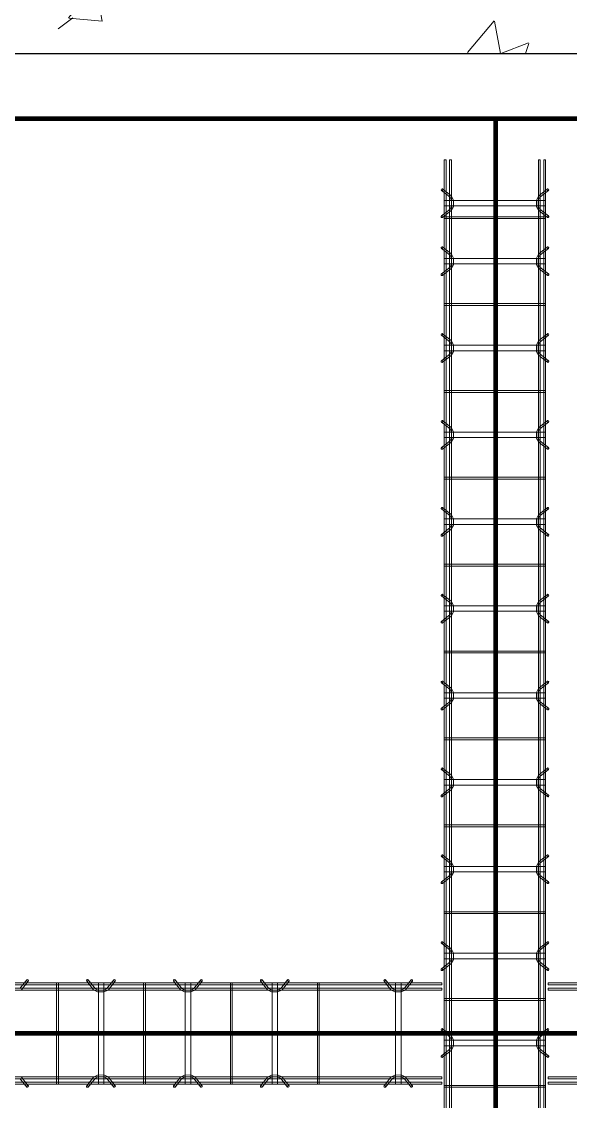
# Model space of a CAD drawing. Header units: inches. Extents: x -19229 to -222, y -6301 to 12387.
# Drawn here: x -3383.3 to -3307.5, y 11399.4 to 11548.6 of the extents above; entities that cross this region are included whole.
import ezdxf

# ---------------------------------------------------------------- set-up
doc = ezdxf.new("R2010")
doc.units = ezdxf.units.IN
doc.header["$MEASUREMENT"] = 0
doc.linetypes.add('Grid Line 1_2_', pattern=[0.875, 0.5, -0.125, 0.125, -0.125])
for name, color, linetype, lineweight in [('A-FLOR', 192, 'Continuous', 9), ('A-GENM', 13, 'Continuous', 9), ('A-WALL-PATT', 111, 'Continuous', 25), ('S-BEAM', 12, 'Continuous', 9), ('S-FNDN', 32, 'Continuous', 9), ('S-GRID', 1, 'Continuous', 9)]:
    doc.layers.add(name, color=color, linetype=linetype, lineweight=lineweight)

# ---------------------------------------------------------------- blocks, each defined once
blk = doc.blocks.new('Dowel bar assembly - Dowel bar assembly-671876-SLAB ON GROUND JOINTS')
at = {"layer": 'S-BEAM'}
for p, q in [((1628, 1.98), (0, 1.98)), ((0, 1.72), (1628, 1.72)), ((1499.87, 1.99), (1499.87, -12.01)), ((1500.13, 1.99), (1499.87, 1.99)), ((1499.87, 1.99), (1500.13, 1.99)), ((1500.13, -12.01), (1500.13, 1.99)), ((1504.02, 2.23), (1504.97, 1.03)), ((1505.18, 1.19), (1504.23, 2.39)), ((1505.62, 1.99), (1505.62, -12.01)), ((1506.38, 1.99), (1505.62, 1.99)), ((1505.62, 1.99), (1506.38, 1.99)), ((1506.38, -12.01), (1506.38, 1.99)), ((1507.76, 2.39), (1506.81, 1.19)), ((1507.01, 1.03), (1507.96, 2.23)), ((1511.87, 1.99), (1511.87, -12.01)), ((1512.13, 1.99), (1511.87, 1.99)), ((1511.87, 1.99), (1512.13, 1.99)), ((1512.13, -12.01), (1512.13, 1.99)), ((1516.02, 2.23), (1516.97, 1.03)), ((1517.18, 1.19), (1516.23, 2.39)), ((1517.62, 1.99), (1517.62, -12.01)), ((1518.38, 1.99), (1517.62, 1.99)), ((1517.62, 1.99), (1518.38, 1.99)), ((1518.38, -12.01), (1518.38, 1.99)), ((1519.76, 2.39), (1518.81, 1.19)), ((1519.01, 1.03), (1519.96, 2.23)), ((1523.87, 1.99), (1523.87, -12.01)), ((1524.13, 1.99), (1523.87, 1.99)), ((1523.87, 1.99), (1524.13, 1.99)), ((1524.13, -12.01), (1524.13, 1.99)), ((1528.02, 2.23), (1528.97, 1.03)), ((1529.18, 1.19), (1528.23, 2.39)), ((1529.62, 1.99), (1529.62, -12.01)), ((1530.38, 1.99), (1529.62, 1.99)), ((1529.62, 1.99), (1530.38, 1.99)), ((1530.38, -12.01), (1530.38, 1.99)), ((1531.76, 2.39), (1530.81, 1.19)), ((1531.01, 1.03), (1531.96, 2.23)), ((1535.87, 1.99), (1535.87, -12.01)), ((1536.13, 1.99), (1535.87, 1.99)), ((1535.87, 1.99), (1536.13, 1.99)), ((1536.13, -12.01), (1536.13, 1.99)), ((1540.02, 2.23), (1540.97, 1.03)), ((1541.18, 1.19), (1540.23, 2.39)), ((1541.62, 1.99), (1541.62, -12.01)), ((1542.38, 1.99), (1541.62, 1.99)), ((1541.62, 1.99), (1542.38, 1.99)), ((1542.38, -12.01), (1542.38, 1.99)), ((1543.76, 2.39), (1542.81, 1.19)), ((1543.01, 1.03), (1543.96, 2.23)), ((1547.87, 1.99), (1547.87, -12.01)), ((1548.13, 1.99), (1547.87, 1.99)), ((1547.87, 1.99), (1548.13, 1.99)), ((1548.13, -12.01), (1548.13, 1.99)), ((1552.02, 2.23), (1552.97, 1.03)), ((1553.18, 1.19), (1552.23, 2.39)), ((1553.62, 1.99), (1553.62, -12.01)), ((1554.38, 1.99), (1553.62, 1.99)), ((1553.62, 1.99), (1554.38, 1.99)), ((1554.38, -12.01), (1554.38, 1.99)), ((1555.76, 2.39), (1554.81, 1.19)), ((1555.01, 1.03), (1555.96, 2.23)), ((1559.87, 1.99), (1559.87, -12.01)), ((1560.13, 1.99), (1559.87, 1.99)), ((1559.87, 1.99), (1560.13, 1.99)), ((1560.13, -12.01), (1560.13, 1.99)), ((1564.02, 2.23), (1564.97, 1.03)), ((1565.18, 1.19), (1564.23, 2.39)), ((1565.62, 1.99), (1565.62, -12.01)), ((1566.38, 1.99), (1565.62, 1.99)), ((1565.62, 1.99), (1566.38, 1.99)), ((1566.38, -12.01), (1566.38, 1.99)), ((1567.76, 2.39), (1566.81, 1.19)), ((1567.01, 1.03), (1567.96, 2.23)), ((1571.87, 1.99), (1571.87, -12.01)), ((1572.13, 1.99), (1571.87, 1.99)), ((1571.87, 1.99), (1572.13, 1.99)), ((1572.13, -12.01), (1572.13, 1.99)), ((1576.02, 2.23), (1576.97, 1.03)), ((1577.18, 1.19), (1576.23, 2.39)), ((1577.62, 1.99), (1577.62, -12.01)), ((1578.38, 1.99), (1577.62, 1.99)), ((1577.62, 1.99), (1578.38, 1.99)), ((1578.38, -12.01), (1578.38, 1.99)), ((1579.76, 2.39), (1578.81, 1.19)), ((1579.01, 1.03), (1579.96, 2.23)), ((1583.87, 1.99), (1583.87, -12.01)), ((1584.13, 1.99), (1583.87, 1.99)), ((1583.87, 1.99), (1584.13, 1.99)), ((1584.13, -12.01), (1584.13, 1.99)), ((1588.02, 2.23), (1588.97, 1.03)), ((1589.18, 1.19), (1588.23, 2.39)), ((1589.62, 1.99), (1589.62, -12.01)), ((1590.38, 1.99), (1589.62, 1.99)), ((1589.62, 1.99), (1590.38, 1.99)), ((1590.38, -12.01), (1590.38, 1.99)), ((1591.76, 2.39), (1590.81, 1.19)), ((1591.01, 1.03), (1591.96, 2.23)), ((1595.87, 1.99), (1595.87, -12.01)), ((1596.13, 1.99), (1595.87, 1.99)), ((1595.87, 1.99), (1596.13, 1.99)), ((1596.13, -12.01), (1596.13, 1.99)), ((1600.02, 2.23), (1600.97, 1.03)), ((1601.18, 1.19), (1600.23, 2.39)), ((1601.62, 1.99), (1601.62, -12.01)), ((1602.38, 1.99), (1601.62, 1.99)), ((1601.62, 1.99), (1602.38, 1.99)), ((1602.38, -12.01), (1602.38, 1.99)), ((1603.76, 2.39), (1602.81, 1.19)), ((1603.01, 1.03), (1603.96, 2.23)), ((1607.87, 1.99), (1607.87, -12.01)), ((1608.13, 1.99), (1607.87, 1.99)), ((1607.87, 1.99), (1608.13, 1.99)), ((1608.13, -12.01), (1608.13, 1.99)), ((1612.02, 2.23), (1612.97, 1.03)), ((1613.18, 1.19), (1612.23, 2.39)), ((1613.62, 1.99), (1613.62, -12.01)), ((1614.38, 1.99), (1613.62, 1.99)), ((1613.62, 1.99), (1614.38, 1.99)), ((1614.38, -12.01), (1614.38, 1.99)), ((1615.76, 2.39), (1614.81, 1.19)), ((1615.01, 1.03), (1615.96, 2.23)), ((1619.87, 1.99), (1619.87, -12.01)), ((1620.13, 1.99), (1619.87, 1.99)), ((1619.87, 1.99), (1620.13, 1.99)), ((1620.02, 2.23), (1620.97, 1.03)), ((1620.13, -12.01), (1620.13, 1.99)), ((1621.18, 1.19), (1620.23, 2.39)), ((1621.62, 1.99), (1621.62, -12.01)), ((1622.37, 1.99), (1621.62, 1.99)), ((1621.62, 1.99), (1622.37, 1.99)), ((1622.37, -12.01), (1622.37, 1.99)), ((1623.76, 2.39), (1622.81, 1.19)), ((1623.01, 1.03), (1623.96, 2.23)), ((1628, 1.98), (1628, 1.72)), ((1628, 1.72), (1628, 1.98)), ((1628, 1.25), (0, 1.25)), ((0, 0.99), (1628, 0.99)), ((1628, 0.99), (1628, 1.25)), ((1628, 1.25), (1628, 0.99)), ((1628, -11.01), (0, -11.01)), ((0, -11.27), (1628, -11.27)), ((1628, -11.74), (0, -11.74)), ((1504.97, -11.05), (1504.02, -12.25)), ((1504.23, -12.41), (1505.18, -11.21)), ((1506.81, -11.21), (1507.76, -12.41)), ((1507.96, -12.25), (1507.01, -11.05)), ((1516.97, -11.05), (1516.02, -12.25)), ((1516.23, -12.41), (1517.18, -11.21)), ((1518.81, -11.21), (1519.76, -12.41)), ((1519.96, -12.25), (1519.01, -11.05)), ((1528.97, -11.05), (1528.02, -12.25)), ((1528.23, -12.41), (1529.18, -11.21)), ((1530.81, -11.21), (1531.76, -12.41)), ((1531.96, -12.25), (1531.01, -11.05)), ((1540.97, -11.05), (1540.02, -12.25)), ((1540.23, -12.41), (1541.18, -11.21)), ((1542.81, -11.21), (1543.76, -12.41)), ((1543.96, -12.25), (1543.01, -11.05)), ((1552.97, -11.05), (1552.02, -12.25)), ((1552.23, -12.41), (1553.18, -11.21)), ((1554.81, -11.21), (1555.76, -12.41)), ((1555.96, -12.25), (1555.01, -11.05)), ((1564.97, -11.05), (1564.02, -12.25)), ((1564.23, -12.41), (1565.18, -11.21)), ((1566.81, -11.21), (1567.76, -12.41)), ((1567.96, -12.25), (1567.01, -11.05)), ((1576.97, -11.05), (1576.02, -12.25)), ((1576.23, -12.41), (1577.18, -11.21)), ((1578.81, -11.21), (1579.76, -12.41)), ((1579.96, -12.25), (1579.01, -11.05)), ((1588.97, -11.05), (1588.02, -12.25)), ((1588.23, -12.41), (1589.18, -11.21)), ((1590.81, -11.21), (1591.76, -12.41)), ((1591.96, -12.25), (1591.01, -11.05)), ((1600.97, -11.05), (1600.02, -12.25)), ((1600.23, -12.41), (1601.18, -11.21)), ((1602.81, -11.21), (1603.76, -12.41)), ((1603.96, -12.25), (1603.01, -11.05)), ((1612.97, -11.05), (1612.02, -12.25)), ((1612.23, -12.41), (1613.18, -11.21)), ((1614.81, -11.21), (1615.76, -12.41)), ((1615.96, -12.25), (1615.01, -11.05)), ((1620.97, -11.05), (1620.02, -12.25)), ((1620.23, -12.41), (1621.18, -11.21)), ((1622.81, -11.21), (1623.76, -12.41)), ((1623.96, -12.25), (1623.01, -11.05)), ((1628, -11.27), (1628, -11.01)), ((1628, -11.01), (1628, -11.27)), ((1628, -12), (1628, -11.74)), ((1628, -11.74), (1628, -12)), ((0, -12), (1628, -12)), ((1500.13, -12.01), (1499.87, -12.01)), ((1499.87, -12.01), (1500.13, -12.01)), ((1506.38, -12.01), (1505.62, -12.01)), ((1505.62, -12.01), (1506.38, -12.01)), ((1512.13, -12.01), (1511.87, -12.01)), ((1511.87, -12.01), (1512.13, -12.01)), ((1518.38, -12.01), (1517.62, -12.01)), ((1517.62, -12.01), (1518.38, -12.01)), ((1524.13, -12.01), (1523.87, -12.01)), ((1523.87, -12.01), (1524.13, -12.01)), ((1530.38, -12.01), (1529.62, -12.01)), ((1529.62, -12.01), (1530.38, -12.01)), ((1536.13, -12.01), (1535.87, -12.01)), ((1535.87, -12.01), (1536.13, -12.01)), ((1542.38, -12.01), (1541.62, -12.01)), ((1541.62, -12.01), (1542.38, -12.01)), ((1548.13, -12.01), (1547.87, -12.01)), ((1547.87, -12.01), (1548.13, -12.01)), ((1554.38, -12.01), (1553.62, -12.01)), ((1553.62, -12.01), (1554.38, -12.01)), ((1560.13, -12.01), (1559.87, -12.01)), ((1559.87, -12.01), (1560.13, -12.01)), ((1566.38, -12.01), (1565.62, -12.01)), ((1565.62, -12.01), (1566.38, -12.01)), ((1572.13, -12.01), (1571.87, -12.01)), ((1571.87, -12.01), (1572.13, -12.01)), ((1578.38, -12.01), (1577.62, -12.01)), ((1577.62, -12.01), (1578.38, -12.01)), ((1584.13, -12.01), (1583.87, -12.01)), ((1583.87, -12.01), (1584.13, -12.01)), ((1590.38, -12.01), (1589.62, -12.01)), ((1589.62, -12.01), (1590.38, -12.01)), ((1596.13, -12.01), (1595.87, -12.01)), ((1595.87, -12.01), (1596.13, -12.01)), ((1602.38, -12.01), (1601.62, -12.01)), ((1601.62, -12.01), (1602.38, -12.01)), ((1608.13, -12.01), (1607.87, -12.01)), ((1607.87, -12.01), (1608.13, -12.01)), ((1614.38, -12.01), (1613.62, -12.01)), ((1613.62, -12.01), (1614.38, -12.01)), ((1620.13, -12.01), (1619.87, -12.01)), ((1619.87, -12.01), (1620.13, -12.01)), ((1622.37, -12.01), (1621.62, -12.01)), ((1621.62, -12.01), (1622.37, -12.01))]:
    blk.add_line(p, q, dxfattribs=at)
at = {"layer": 'S-BEAM', "flags": 128}
for points in [[(1504.97, 1.03), (1505.53, 0.73), (1506.39, 0.72), (1506.97, 0.99), (1507.01, 1.03)], [(1505.18, 1.19), (1505.62, 0.97), (1506.38, 0.98), (1506.81, 1.19)], [(1516.97, 1.03), (1517.53, 0.73), (1518.39, 0.72), (1518.97, 0.99), (1519.01, 1.03)], [(1517.18, 1.19), (1517.62, 0.97), (1518.38, 0.98), (1518.81, 1.19)], [(1528.97, 1.03), (1529.53, 0.73), (1530.39, 0.72), (1530.97, 0.99), (1531.01, 1.03)], [(1529.18, 1.19), (1529.62, 0.97), (1530.38, 0.98), (1530.81, 1.19)], [(1540.97, 1.03), (1541.53, 0.73), (1542.39, 0.72), (1542.97, 0.99), (1543.01, 1.03)], [(1541.18, 1.19), (1541.62, 0.97), (1542.38, 0.98), (1542.81, 1.19)], [(1552.97, 1.03), (1553.53, 0.73), (1554.39, 0.72), (1554.97, 0.99), (1555.01, 1.03)], [(1553.18, 1.19), (1553.62, 0.97), (1554.38, 0.98), (1554.81, 1.19)], [(1564.97, 1.03), (1565.53, 0.73), (1566.39, 0.72), (1566.97, 0.99), (1567.01, 1.03)], [(1565.18, 1.19), (1565.62, 0.97), (1566.38, 0.98), (1566.81, 1.19)], [(1576.97, 1.03), (1577.53, 0.73), (1578.39, 0.72), (1578.97, 0.99), (1579.01, 1.03)], [(1577.18, 1.19), (1577.62, 0.97), (1578.38, 0.98), (1578.81, 1.19)], [(1588.97, 1.03), (1589.53, 0.73), (1590.39, 0.72), (1590.97, 0.99), (1591.01, 1.03)], [(1589.18, 1.19), (1589.62, 0.97), (1590.38, 0.98), (1590.81, 1.19)], [(1600.97, 1.03), (1601.53, 0.73), (1602.39, 0.72), (1602.97, 0.99), (1603.01, 1.03)], [(1601.18, 1.19), (1601.62, 0.97), (1602.38, 0.98), (1602.81, 1.19)], [(1612.97, 1.03), (1613.53, 0.73), (1614.39, 0.72), (1614.97, 0.99), (1615.01, 1.03)], [(1613.18, 1.19), (1613.62, 0.97), (1614.38, 0.98), (1614.81, 1.19)], [(1620.97, 1.03), (1621.53, 0.73), (1622.39, 0.72), (1622.97, 0.99), (1623.01, 1.03)], [(1621.18, 1.19), (1621.62, 0.97), (1622.38, 0.98), (1622.81, 1.19)], [(1504.97, -11.05), (1505.53, -10.75), (1506.39, -10.74), (1506.97, -11.01), (1507.01, -11.05)], [(1505.18, -11.21), (1505.62, -10.99), (1506.38, -11), (1506.81, -11.21)], [(1516.97, -11.05), (1517.53, -10.75), (1518.39, -10.74), (1518.97, -11.01), (1519.01, -11.05)], [(1517.18, -11.21), (1517.62, -10.99), (1518.38, -11), (1518.81, -11.21)], [(1528.97, -11.05), (1529.53, -10.75), (1530.39, -10.74), (1530.97, -11.01), (1531.01, -11.05)], [(1529.18, -11.21), (1529.62, -10.99), (1530.38, -11), (1530.81, -11.21)], [(1540.97, -11.05), (1541.53, -10.75), (1542.39, -10.74), (1542.97, -11.01), (1543.01, -11.05)], [(1541.18, -11.21), (1541.62, -10.99), (1542.38, -11), (1542.81, -11.21)], [(1552.97, -11.05), (1553.53, -10.75), (1554.39, -10.74), (1554.97, -11.01), (1555.01, -11.05)], [(1553.18, -11.21), (1553.62, -10.99), (1554.38, -11), (1554.81, -11.21)], [(1564.97, -11.05), (1565.53, -10.75), (1566.39, -10.74), (1566.97, -11.01), (1567.01, -11.05)], [(1565.18, -11.21), (1565.62, -10.99), (1566.38, -11), (1566.81, -11.21)], [(1576.97, -11.05), (1577.53, -10.75), (1578.39, -10.74), (1578.97, -11.01), (1579.01, -11.05)], [(1577.18, -11.21), (1577.62, -10.99), (1578.38, -11), (1578.81, -11.21)], [(1588.97, -11.05), (1589.53, -10.75), (1590.39, -10.74), (1590.97, -11.01), (1591.01, -11.05)], [(1589.18, -11.21), (1589.62, -10.99), (1590.38, -11), (1590.81, -11.21)], [(1600.97, -11.05), (1601.53, -10.75), (1602.39, -10.74), (1602.97, -11.01), (1603.01, -11.05)], [(1601.18, -11.21), (1601.62, -10.99), (1602.38, -11), (1602.81, -11.21)], [(1612.97, -11.05), (1613.53, -10.75), (1614.39, -10.74), (1614.97, -11.01), (1615.01, -11.05)], [(1613.18, -11.21), (1613.62, -10.99), (1614.38, -11), (1614.81, -11.21)], [(1620.97, -11.05), (1621.53, -10.75), (1622.39, -10.74), (1622.97, -11.01), (1623.01, -11.05)], [(1621.18, -11.21), (1621.62, -10.99), (1622.38, -11), (1622.81, -11.21)]]:
    blk.add_lwpolyline(points, dxfattribs=at)
at = {"layer": 'S-BEAM'}
for centre, major_axis, start_param, end_param in [((1504.12, 2.31), (0.101, 0.08), 5.709265, 8.850858), ((1504.12, 2.31), (0.101, 0.08), 2.567673, 5.709265), ((1507.86, 2.31), (-0.101, 0.08), 3.715513, 6.857105), ((1507.86, 2.31), (-0.101, 0.08), 0.57392, 3.715513), ((1516.12, 2.31), (0.101, 0.08), 5.709265, 8.850858), ((1516.12, 2.31), (0.101, 0.08), 2.567673, 5.709265), ((1519.86, 2.31), (-0.101, 0.08), 3.715513, 6.857105), ((1519.86, 2.31), (-0.101, 0.08), 0.57392, 3.715513), ((1528.12, 2.31), (0.101, 0.08), 5.709265, 8.850858), ((1528.12, 2.31), (0.101, 0.08), 2.567673, 5.709265), ((1531.86, 2.31), (-0.101, 0.08), 3.715513, 6.857105), ((1531.86, 2.31), (-0.101, 0.08), 0.57392, 3.715513), ((1540.12, 2.31), (0.101, 0.08), 5.709265, 8.850858), ((1540.12, 2.31), (0.101, 0.08), 2.567673, 5.709265), ((1543.86, 2.31), (-0.101, 0.08), 3.715513, 6.857105), ((1543.86, 2.31), (-0.101, 0.08), 0.57392, 3.715513), ((1552.12, 2.31), (0.101, 0.08), 5.709265, 8.850858), ((1552.12, 2.31), (0.101, 0.08), 2.567673, 5.709265), ((1555.86, 2.31), (-0.101, 0.08), 3.715513, 6.857105), ((1555.86, 2.31), (-0.101, 0.08), 0.57392, 3.715513), ((1564.12, 2.31), (0.101, 0.08), 5.709265, 8.850858), ((1564.12, 2.31), (0.101, 0.08), 2.567673, 5.709265), ((1567.86, 2.31), (-0.101, 0.08), 3.715513, 6.857105), ((1567.86, 2.31), (-0.101, 0.08), 0.57392, 3.715513), ((1576.12, 2.31), (0.101, 0.08), 5.709265, 8.850858), ((1576.12, 2.31), (0.101, 0.08), 2.567673, 5.709265), ((1579.86, 2.31), (-0.101, 0.08), 3.715513, 6.857105), ((1579.86, 2.31), (-0.101, 0.08), 0.57392, 3.715513), ((1588.12, 2.31), (0.101, 0.08), 5.709265, 8.850858), ((1588.12, 2.31), (0.101, 0.08), 2.567673, 5.709265), ((1591.86, 2.31), (-0.101, 0.08), 3.715513, 6.857105), ((1591.86, 2.31), (-0.101, 0.08), 0.57392, 3.715513), ((1600.12, 2.31), (0.101, 0.08), 5.709265, 8.850858), ((1600.12, 2.31), (0.101, 0.08), 2.567673, 5.709265), ((1603.86, 2.31), (-0.101, 0.08), 3.715513, 6.857105), ((1603.86, 2.31), (-0.101, 0.08), 0.57392, 3.715513), ((1612.12, 2.31), (0.101, 0.08), 5.709265, 8.850858), ((1612.12, 2.31), (0.101, 0.08), 2.567673, 5.709265), ((1615.86, 2.31), (-0.101, 0.08), 3.715513, 6.857105), ((1615.86, 2.31), (-0.101, 0.08), 0.57392, 3.715513), ((1620.12, 2.31), (0.101, 0.08), 5.709265, 8.850858), ((1620.12, 2.31), (0.101, 0.08), 2.567673, 5.709265), ((1623.86, 2.31), (-0.101, 0.08), 3.715513, 6.857105), ((1623.86, 2.31), (-0.101, 0.08), 0.57392, 3.715513), ((1504.12, -12.33), (-0.101, 0.08), 3.715513, 6.857105), ((1504.12, -12.33), (-0.101, 0.08), 0.57392, 3.715513), ((1507.86, -12.33), (0.101, 0.08), 5.709265, 8.850858), ((1507.86, -12.33), (0.101, 0.08), 2.567673, 5.709265), ((1516.12, -12.33), (-0.101, 0.08), 3.715513, 6.857105), ((1516.12, -12.33), (-0.101, 0.08), 0.57392, 3.715513), ((1519.86, -12.33), (0.101, 0.08), 5.709265, 8.850858), ((1519.86, -12.33), (0.101, 0.08), 2.567673, 5.709265), ((1528.12, -12.33), (-0.101, 0.08), 3.715513, 6.857105), ((1528.12, -12.33), (-0.101, 0.08), 0.57392, 3.715513), ((1531.86, -12.33), (0.101, 0.08), 5.709265, 8.850858), ((1531.86, -12.33), (0.101, 0.08), 2.567673, 5.709265), ((1540.12, -12.33), (-0.101, 0.08), 3.715513, 6.857105), ((1540.12, -12.33), (-0.101, 0.08), 0.57392, 3.715513), ((1543.86, -12.33), (0.101, 0.08), 5.709265, 8.850858), ((1543.86, -12.33), (0.101, 0.08), 2.567673, 5.709265), ((1552.12, -12.33), (-0.101, 0.08), 3.715513, 6.857105), ((1552.12, -12.33), (-0.101, 0.08), 0.57392, 3.715513), ((1555.86, -12.33), (0.101, 0.08), 5.709265, 8.850858), ((1555.86, -12.33), (0.101, 0.08), 2.567673, 5.709265), ((1564.12, -12.33), (-0.101, 0.08), 3.715513, 6.857105), ((1564.12, -12.33), (-0.101, 0.08), 0.57392, 3.715513), ((1567.86, -12.33), (0.101, 0.08), 5.709265, 8.850858), ((1567.86, -12.33), (0.101, 0.08), 2.567673, 5.709265), ((1576.12, -12.33), (-0.101, 0.08), 3.715513, 6.857105), ((1576.12, -12.33), (-0.101, 0.08), 0.57392, 3.715513), ((1579.86, -12.33), (0.101, 0.08), 5.709265, 8.850858), ((1579.86, -12.33), (0.101, 0.08), 2.567673, 5.709265), ((1588.12, -12.33), (-0.101, 0.08), 3.715513, 6.857105), ((1588.12, -12.33), (-0.101, 0.08), 0.57392, 3.715513), ((1591.86, -12.33), (0.101, 0.08), 5.709265, 8.850858), ((1591.86, -12.33), (0.101, 0.08), 2.567673, 5.709265), ((1600.12, -12.33), (-0.101, 0.08), 3.715513, 6.857105), ((1600.12, -12.33), (-0.101, 0.08), 0.57392, 3.715513), ((1603.86, -12.33), (0.101, 0.08), 5.709265, 8.850858), ((1603.86, -12.33), (0.101, 0.08), 2.567673, 5.709265), ((1612.12, -12.33), (-0.101, 0.08), 3.715513, 6.857105), ((1612.12, -12.33), (-0.101, 0.08), 0.57392, 3.715513), ((1615.86, -12.33), (0.101, 0.08), 5.709265, 8.850858), ((1615.86, -12.33), (0.101, 0.08), 2.567673, 5.709265), ((1620.12, -12.33), (-0.101, 0.08), 3.715513, 6.857105), ((1620.12, -12.33), (-0.101, 0.08), 0.57392, 3.715513), ((1623.86, -12.33), (0.101, 0.08), 5.709265, 8.850858), ((1623.86, -12.33), (0.101, 0.08), 2.567673, 5.709265)]:
    blk.add_ellipse(centre, major_axis=major_axis, ratio=0.816528, start_param=start_param, end_param=end_param, dxfattribs=at)
blk = doc.blocks.new('Dowel bar assembly - Dowel bar assembly-674226-SLAB ON GROUND JOINTS')
at = {"layer": 'S-BEAM'}
for p, q in [((148.75, 1.98), (0, 1.98)), ((0, 1.98), (0, 1.72)), ((0, 1.72), (0, 1.98)), ((0, 1.72), (148.75, 1.72)), ((148.75, 1.25), (0, 1.25)), ((0, 0.99), (0, 1.25)), ((0, 1.25), (0, 0.99)), ((0, 0.99), (148.75, 0.99)), ((148.75, -11.01), (0, -11.01)), ((0, -11.27), (0, -11.01)), ((0, -11.01), (0, -11.27)), ((0, -11.27), (148.75, -11.27)), ((148.75, -11.74), (0, -11.74)), ((0, -12), (0, -11.74)), ((0, -11.74), (0, -12)), ((0, -12), (148.75, -12))]:
    blk.add_line(p, q, dxfattribs=at)
blk = doc.blocks.new('Dowel bar assembly - Dowel bar assembly-674339-SLAB ON GROUND JOINTS')
at = {"layer": 'S-BEAM'}
for p, q in [((149.05, 1.98), (0, 1.98)), ((0, 1.72), (149.05, 1.72)), ((91.76, 2.39), (90.81, 1.19)), ((91.01, 1.03), (91.96, 2.23)), ((95.87, 1.99), (95.87, -12.01)), ((96.13, 1.99), (95.87, 1.99)), ((95.87, 1.99), (96.13, 1.99)), ((96.13, -12.01), (96.13, 1.99)), ((100.02, 2.23), (100.97, 1.03)), ((101.18, 1.19), (100.23, 2.39)), ((101.63, 1.99), (101.63, -12.01)), ((102.38, 1.99), (101.63, 1.99)), ((101.63, 1.99), (102.38, 1.99)), ((102.38, -12.01), (102.38, 1.99)), ((103.76, 2.39), (102.81, 1.19)), ((103.01, 1.03), (103.96, 2.23)), ((107.87, 1.99), (107.87, -12.01)), ((108.13, 1.99), (107.87, 1.99)), ((107.87, 1.99), (108.13, 1.99)), ((108.13, -12.01), (108.13, 1.99)), ((112.02, 2.23), (112.97, 1.03)), ((113.18, 1.19), (112.23, 2.39)), ((113.63, 1.99), (113.63, -12.01)), ((114.38, 1.99), (113.63, 1.99)), ((113.63, 1.99), (114.38, 1.99)), ((114.38, -12.01), (114.38, 1.99)), ((115.76, 2.39), (114.81, 1.19)), ((115.01, 1.03), (115.96, 2.23)), ((119.87, 1.99), (119.87, -12.01)), ((120.13, 1.99), (119.87, 1.99)), ((119.87, 1.99), (120.13, 1.99)), ((120.13, -12.01), (120.13, 1.99)), ((124.02, 2.23), (124.97, 1.03)), ((125.18, 1.19), (124.23, 2.39)), ((125.63, 1.99), (125.63, -12.01)), ((126.38, 1.99), (125.63, 1.99)), ((125.63, 1.99), (126.38, 1.99)), ((126.38, -12.01), (126.38, 1.99)), ((127.76, 2.39), (126.81, 1.19)), ((127.01, 1.03), (127.96, 2.23)), ((131.87, 1.99), (131.87, -12.01)), ((132.13, 1.99), (131.87, 1.99)), ((131.87, 1.99), (132.13, 1.99)), ((132.13, -12.01), (132.13, 1.99)), ((141.08, 2.23), (142.02, 1.03)), ((142.23, 1.19), (141.28, 2.39)), ((142.68, 1.99), (142.68, -12.01)), ((143.43, 1.99), (142.68, 1.99)), ((142.68, 1.99), (143.43, 1.99)), ((143.43, -12.01), (143.43, 1.99)), ((144.81, 2.39), (143.86, 1.19)), ((144.06, 1.03), (145.01, 2.23)), ((149.05, 1.98), (149.05, 1.72)), ((149.05, 1.72), (149.05, 1.98)), ((149.05, 1.25), (0, 1.25)), ((0, 0.99), (149.05, 0.99)), ((149.05, 0.99), (149.05, 1.25)), ((149.05, 1.25), (149.05, 0.99)), ((149.05, -11.01), (0, -11.01)), ((0, -11.27), (149.05, -11.27)), ((149.05, -11.74), (0, -11.74)), ((90.81, -11.21), (91.76, -12.41)), ((91.96, -12.25), (91.01, -11.05)), ((100.97, -11.05), (100.02, -12.25)), ((100.23, -12.41), (101.18, -11.21)), ((102.81, -11.21), (103.76, -12.41)), ((103.96, -12.25), (103.01, -11.05)), ((112.97, -11.05), (112.02, -12.25)), ((112.23, -12.41), (113.18, -11.21)), ((114.81, -11.21), (115.76, -12.41)), ((115.96, -12.25), (115.01, -11.05)), ((124.97, -11.05), (124.02, -12.25)), ((124.23, -12.41), (125.18, -11.21)), ((126.81, -11.21), (127.76, -12.41)), ((127.96, -12.25), (127.01, -11.05)), ((142.02, -11.05), (141.08, -12.25)), ((141.28, -12.41), (142.23, -11.21)), ((143.86, -11.21), (144.81, -12.41)), ((145.01, -12.25), (144.06, -11.05)), ((149.05, -11.27), (149.05, -11.01)), ((149.05, -11.01), (149.05, -11.27)), ((149.05, -12), (149.05, -11.74)), ((149.05, -11.74), (149.05, -12)), ((0, -12), (149.05, -12)), ((96.13, -12.01), (95.87, -12.01)), ((95.87, -12.01), (96.13, -12.01)), ((102.38, -12.01), (101.63, -12.01)), ((101.63, -12.01), (102.38, -12.01)), ((108.13, -12.01), (107.87, -12.01)), ((107.87, -12.01), (108.13, -12.01)), ((114.38, -12.01), (113.63, -12.01)), ((113.63, -12.01), (114.38, -12.01)), ((120.13, -12.01), (119.87, -12.01)), ((119.87, -12.01), (120.13, -12.01)), ((126.38, -12.01), (125.63, -12.01)), ((125.63, -12.01), (126.38, -12.01)), ((132.13, -12.01), (131.87, -12.01)), ((131.87, -12.01), (132.13, -12.01)), ((143.43, -12.01), (142.68, -12.01)), ((142.68, -12.01), (143.43, -12.01))]:
    blk.add_line(p, q, dxfattribs=at)
at = {"layer": 'S-BEAM', "flags": 128}
for points in [[(100.97, 1.03), (101.53, 0.73), (102.39, 0.72), (102.97, 0.99), (103.01, 1.03)], [(101.18, 1.19), (101.62, 0.97), (102.38, 0.98), (102.81, 1.19)], [(112.97, 1.03), (113.53, 0.73), (114.39, 0.72), (114.97, 0.99), (115.01, 1.03)], [(113.18, 1.19), (113.62, 0.97), (114.38, 0.98), (114.81, 1.19)], [(124.97, 1.03), (125.53, 0.73), (126.39, 0.72), (126.97, 0.99), (127.01, 1.03)], [(125.18, 1.19), (125.62, 0.97), (126.38, 0.98), (126.81, 1.19)], [(142.02, 1.03), (142.58, 0.73), (143.44, 0.72), (144.02, 0.99), (144.06, 1.03)], [(142.23, 1.19), (142.68, 0.97), (143.43, 0.98), (143.86, 1.19)], [(100.97, -11.05), (101.53, -10.75), (102.39, -10.74), (102.97, -11.01), (103.01, -11.05)], [(101.18, -11.21), (101.62, -10.99), (102.38, -11), (102.81, -11.21)], [(112.97, -11.05), (113.53, -10.75), (114.39, -10.74), (114.97, -11.01), (115.01, -11.05)], [(113.18, -11.21), (113.62, -10.99), (114.38, -11), (114.81, -11.21)], [(124.97, -11.05), (125.53, -10.75), (126.39, -10.74), (126.97, -11.01), (127.01, -11.05)], [(125.18, -11.21), (125.62, -10.99), (126.38, -11), (126.81, -11.21)], [(142.02, -11.05), (142.58, -10.75), (143.44, -10.74), (144.02, -11.01), (144.06, -11.05)], [(142.23, -11.21), (142.68, -10.99), (143.43, -11), (143.86, -11.21)]]:
    blk.add_lwpolyline(points, dxfattribs=at)
at = {"layer": 'S-BEAM'}
for centre, major_axis, start_param, end_param in [((91.86, 2.31), (-0.101, 0.08), 3.715513, 6.857105), ((91.86, 2.31), (-0.101, 0.08), 0.57392, 3.715513), ((100.12, 2.31), (0.101, 0.08), 5.709265, 8.850858), ((100.12, 2.31), (0.101, 0.08), 2.567673, 5.709265), ((103.86, 2.31), (-0.101, 0.08), 3.715513, 6.857105), ((103.86, 2.31), (-0.101, 0.08), 0.57392, 3.715513), ((112.12, 2.31), (0.101, 0.08), 5.709265, 8.850858), ((112.12, 2.31), (0.101, 0.08), 2.567673, 5.709265), ((115.86, 2.31), (-0.101, 0.08), 3.715513, 6.857105), ((115.86, 2.31), (-0.101, 0.08), 0.57392, 3.715513), ((124.12, 2.31), (0.101, 0.08), 5.709265, 8.850858), ((124.12, 2.31), (0.101, 0.08), 2.567673, 5.709265), ((127.86, 2.31), (-0.101, 0.08), 3.715513, 6.857105), ((127.86, 2.31), (-0.101, 0.08), 0.57392, 3.715513), ((141.18, 2.31), (0.101, 0.08), 5.709265, 8.850858), ((141.18, 2.31), (0.101, 0.08), 2.567673, 5.709265), ((144.91, 2.31), (-0.101, 0.08), 3.715513, 6.857105), ((144.91, 2.31), (-0.101, 0.08), 0.57392, 3.715513), ((91.86, -12.33), (0.101, 0.08), 5.709265, 8.850858), ((91.86, -12.33), (0.101, 0.08), 2.567673, 5.709265), ((100.12, -12.33), (-0.101, 0.08), 3.715513, 6.857105), ((100.12, -12.33), (-0.101, 0.08), 0.57392, 3.715513), ((103.86, -12.33), (0.101, 0.08), 5.709265, 8.850858), ((103.86, -12.33), (0.101, 0.08), 2.567673, 5.709265), ((112.12, -12.33), (-0.101, 0.08), 3.715513, 6.857105), ((112.12, -12.33), (-0.101, 0.08), 0.57392, 3.715513), ((115.86, -12.33), (0.101, 0.08), 5.709265, 8.850858), ((115.86, -12.33), (0.101, 0.08), 2.567673, 5.709265), ((124.12, -12.33), (-0.101, 0.08), 3.715513, 6.857105), ((124.12, -12.33), (-0.101, 0.08), 0.57392, 3.715513), ((127.86, -12.33), (0.101, 0.08), 5.709265, 8.850858), ((127.86, -12.33), (0.101, 0.08), 2.567673, 5.709265), ((141.18, -12.33), (-0.101, 0.08), 3.715513, 6.857105), ((141.18, -12.33), (-0.101, 0.08), 0.57392, 3.715513), ((144.91, -12.33), (0.101, 0.08), 5.709265, 8.850858), ((144.91, -12.33), (0.101, 0.08), 2.567673, 5.709265)]:
    blk.add_ellipse(centre, major_axis=major_axis, ratio=0.816528, start_param=start_param, end_param=end_param, dxfattribs=at)
blk = doc.blocks.new('Tremco_ESF10_15 - Tremco_ESF10_15-654765-SLAB ON GROUND JOINTS')
at = {"layer": 'A-GENM'}
for p, q in [((-154.41, 0.26), (154.41, 0.26)), ((154.41, 0.2), (-154.41, 0.2)), ((154.41, 0.2), (-154.41, 0.2)), ((154.41, 0.18), (-154.41, 0.18)), ((-154.41, 0.17), (154.41, 0.17)), ((-154.41, 0.16), (154.41, 0.16)), ((154.41, 0.16), (-154.41, 0.16)), ((-154.41, 0.09), (154.41, 0.09)), ((-154.41, 0.04), (154.41, 0.04)), ((154.41, -0.04), (-154.41, -0.04)), ((-154.41, -0.16), (154.41, -0.16)), ((-154.41, -0.16), (154.41, -0.16)), ((-154.41, -0.17), (154.41, -0.17)), ((-154.41, -0.17), (154.41, -0.17)), ((154.41, -0.2), (-154.41, -0.2)), ((154.41, -0.2), (-154.41, -0.2)), ((-154.41, -0.25), (154.41, -0.25)), ((-154.41, -0.25), (154.41, -0.25))]:
    blk.add_line(p, q, dxfattribs=at)

msp = doc.modelspace()

# ---------------------------------------------------------------- hatches: boundary and pattern name
at = {"layer": 'A-WALL-PATT', "lineweight": 9}
h = msp.add_hatch(dxfattribs=at)
h.set_pattern_fill('FP_1', color=256, style=0, pattern_type=2)
h.set_pattern_definition([(50, (0, 0), (55.0854, -4.81984), [5.76, -63.36]), (355, (0, 0), (-10.6557, 57.76853), [4.608, -50.688]), (100.451, (4.59, -0.4), (44.42947, 52.94866), [4.895, -53.848]), (46.184, (0, 15.36), (81.96444, -12.71212), [8.64, -95.04]), (96.636, (6.83, 14.3), (71.7815, 74.8124), [7.343, -80.772]), (351.184, (0, 15.36), (71.78195, 74.81243), [6.912, -76.032]), (21, (7.68, 11.52), (45.84207, -30.92146), [5.76, -63.36]), (326, (7.68, 11.52), (18.68706, 55.69148), [4.608, -50.688]), (71.451, (11.5, 8.943), (64.5289, 24.7701), [4.895, -53.848]), (37.5, (0, 0), (0.933895, 25.566816), [2.534, -47.539, 2.534, -48.922, -50.88]), (37.5, (0, 0), (0.933895, 25.566816), [-101.53, 2.534, -48.346]), (7.5, (0, 0), (20.20404, 30.2913), [2.534, -26.803, 2.534, -46.387, -19.392]), (7.5, (0, 0), (20.20404, 30.2913), [-78.259, 2.534, -16.858]), (327.5, (-17.126, 0), (40.997785, -1.732403), [2.534, -16.666, 2.534, -57.37, -79.488]), (327.5, (-17.126, 0), (40.997785, -1.732403), [-79.104, 2.534, -76.954]), (317.5, (-24.806, 0), (44.78888, 7.68784), [2.534, -22.426, 2.534, -37.248, -56.448]), (317.5, (-24.806, 0), (44.78888, 7.68784), [-64.742, 2.534, -53.914])])
h.paths.add_polyline_path([(-3154.32374, 11556.1894), (-3154.32374, 11544.1894), (-3191.88624, 11544.1894), (-3197.88624, 11544.1894), (-3433.32374, 11544.1894), (-3433.32374, 11556.1894)], flags=0)

# ---------------------------------------------------------------- linework, layer by layer
at = {"layer": 'A-FLOR'}
msp.add_line((-3485.32374, 11544.1894), (-3166.30456, 11544.1894), dxfattribs=at)
at = {"layer": 'A-GENM'}
for p, q in [((-3317.65125, 11535.1894), (-3318.07292, 11535.1894)), ((-3318.07292, 11535.1894), (-3317.64972, 11535.1894)), ((-3318.07292, 9901.1894), (-3318.07292, 11535.1894)), ((-3317.97378, 11535.1894), (-3318.01315, 11535.1894)), ((-3318.01315, 11535.1894), (-3317.61944, 11535.1894)), ((-3318.01315, 11535.1894), (-3318.01315, 9901.1894)), ((-3318.01315, 11535.1894), (-3318.01315, 9901.1894)), ((-3317.90841, 11535.1894), (-3317.99529, 11535.1894)), ((-3317.99529, 11535.1894), (-3317.65125, 11535.1894)), ((-3317.99529, 11535.1894), (-3317.99529, 9901.1894)), ((-3317.56284, 11535.1894), (-3317.98604, 11535.1894)), ((-3317.98604, 11535.1894), (-3317.56436, 11535.1894)), ((-3317.98604, 9901.1894), (-3317.98604, 11535.1894)), ((-3317.65882, 11535.1894), (-3317.97378, 11535.1894)), ((-3317.97378, 9901.1894), (-3317.97378, 11535.1894)), ((-3317.97378, 11535.1894), (-3317.97378, 9901.1894)), ((-3317.56436, 11535.1894), (-3317.90841, 11535.1894)), ((-3317.90841, 9901.1894), (-3317.90841, 11535.1894)), ((-3317.64972, 11535.1894), (-3317.85974, 11535.1894)), ((-3317.85974, 11535.1894), (-3317.77286, 11535.1894)), ((-3317.85974, 9901.1894), (-3317.85974, 11535.1894)), ((-3317.77286, 11535.1894), (-3317.56284, 11535.1894)), ((-3317.77286, 11535.1894), (-3317.77286, 9901.1894)), ((-3317.61944, 11535.1894), (-3317.65882, 11535.1894)), ((-3317.65882, 9901.1894), (-3317.65882, 11535.1894)), ((-3317.65882, 9901.1894), (-3317.65882, 11535.1894)), ((-3317.65125, 9901.1894), (-3317.65125, 11535.1894)), ((-3317.64972, 9901.1894), (-3317.64972, 11535.1894)), ((-3317.61944, 11535.1894), (-3317.61944, 9901.1894)), ((-3317.61944, 11535.1894), (-3317.61944, 9901.1894)), ((-3317.56436, 9901.1894), (-3317.56436, 11535.1894)), ((-3317.56284, 9901.1894), (-3317.56284, 11535.1894)), ((-1943.13624, 11409.06785), (-3819.32374, 11409.06785)), ((-1943.13624, 11409.06633), (-3819.32374, 11409.06633)), ((-3819.32374, 11409.01125), (-1943.13624, 11409.01125)), ((-3819.32374, 11409.01125), (-1943.13624, 11409.01125)), ((-1943.13624, 11408.98097), (-3819.32374, 11408.98097)), ((-1943.13624, 11408.97945), (-3819.32374, 11408.97945)), ((-1943.13624, 11408.97188), (-3819.32374, 11408.97188)), ((-1943.13624, 11408.97188), (-3819.32374, 11408.97188)), ((-3819.32374, 11408.85784), (-1943.13624, 11408.85784)), ((-1943.13624, 11408.77096), (-3819.32374, 11408.77096)), ((-1943.13624, 11408.72229), (-3819.32374, 11408.72229)), ((-1943.13624, 11408.65692), (-3819.32374, 11408.65692)), ((-3819.32374, 11408.65692), (-1943.13624, 11408.65692)), ((-1943.13624, 11408.64465), (-3819.32374, 11408.64465)), ((-3819.32374, 11408.63541), (-1943.13624, 11408.63541)), ((-3819.32374, 11408.61755), (-1943.13624, 11408.61755)), ((-3819.32374, 11408.61755), (-1943.13624, 11408.61755)), ((-1943.13624, 11408.55777), (-3819.32374, 11408.55777))]:
    msp.add_line(p, q, dxfattribs=at)
at = {"layer": 'S-FNDN', "lineweight": 25}
msp.add_line((-3489.32374, 11544.1894), (-3197.88624, 11544.1894), dxfattribs=at)
at = {"layer": 'S-GRID', "linetype": 'Grid Line 1_2_', "lineweight": 30}
msp.add_line((-1777.2452, 11535.1894), (-4038.05123, 11535.1894), dxfattribs=at)

# ---------------------------------------------------------------- block references
at = {"layer": 'A-GENM', "rotation": 180}
msp.add_blockref('Tremco_ESF10_15 - Tremco_ESF10_15-654765-SLAB ON GROUND JOINTS', (-3328.91248, 11535.1894), dxfattribs=at)
at = {"layer": 'S-BEAM', "rotation": 89.99999999999991}
msp.add_blockref('Dowel bar assembly - Dowel bar assembly-671876-SLAB ON GROUND JOINTS', (-3322.92348, 9901.50636), dxfattribs=at)
at = {"layer": 'S-BEAM'}
for name, p in [('Dowel bar assembly - Dowel bar assembly-674339-SLAB ON GROUND JOINTS', (-3474.30885, 11413.82459)), ('Dowel bar assembly - Dowel bar assembly-674226-SLAB ON GROUND JOINTS', (-3310.56925, 11413.82459))]:
    msp.add_blockref(name, p, dxfattribs=at)

doc.saveas('drawing.dxf')
